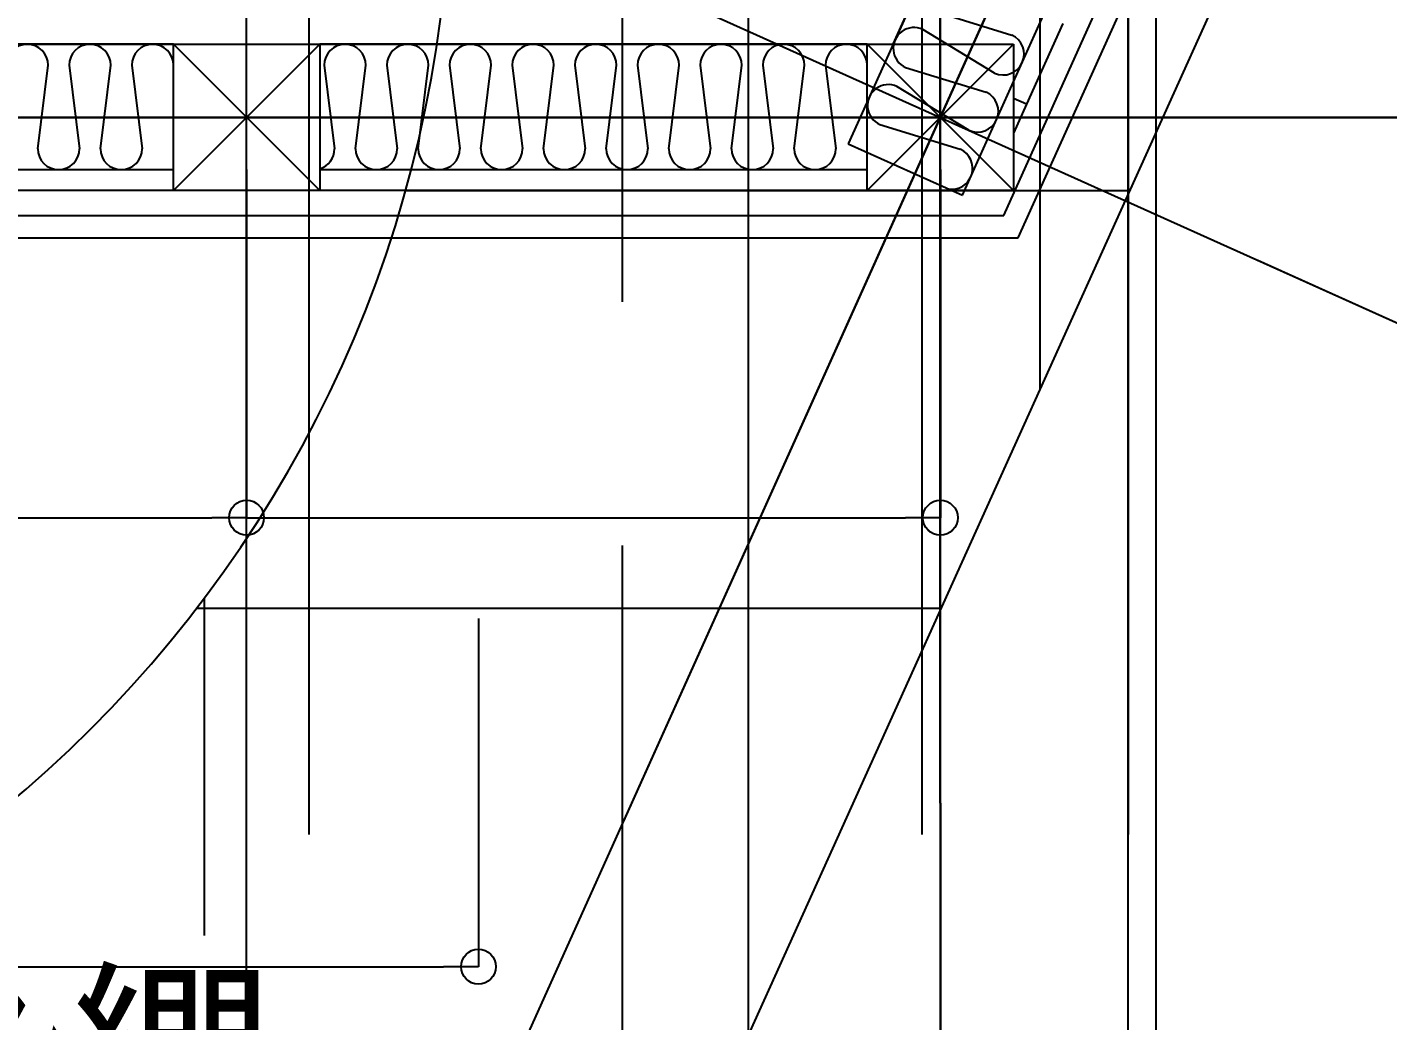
# Model space of a CAD drawing. Header units: metres. Extents: x 10908 to 27249, y 7268 to 22901.
# Drawn here: x 19117 to 20094, y 9876 to 10590 of the extents above; entities that cross this region are included whole.
import ezdxf

# ---------------------------------------------------------------- set-up
doc = ezdxf.new("R2010")
doc.units = ezdxf.units.M

msp = doc.modelspace()

# ---------------------------------------------------------------- linework, layer by layer
at = {"layer": '繝昴ｼ繝_1F'}
for p, q in [((19604.63, 9799.1), (20044.17, 10772.51)), ((19544.1, 10392.49), (19544.1, 10738.5)), ((19844.1, 10329.44), (19844.1, 10738.5)), ((19388.31, 10472.5), (19908.7, 10472.5)), ((19544.1, 9665.05), (19544.1, 10217.49)), ((19238.43, 10172.51), (19773.24, 10172.51)), ((19244.1, 9937.49), (19244.1, 10179.97))]:
    msp.add_line(p, q, dxfattribs=at)
at = {"layer": '繝繝ｼ繧ｿ 001_1F'}
for p, q in [((18710.47, 8165.04), (23230.56, 18209.68)), ((19907.45, 7985), (19907.45, 10835.01)), ((19274.25, 10487.49), (19274.25, 10237.49)), ((19274.25, 10487.49), (19274.25, 10487.49)), ((19274.25, 10487.49), (19274.25, 10487.49)), ((19772.46, 10487.49), (19772.46, 10237.49)), ((19772.46, 10487.49), (19772.46, 10487.49)), ((20000.44, 10422.41), (20228.42, 10319.82)), ((20000.44, 10422.41), (20000.44, 10422.41)), ((18389.25, 10237.49), (19249.25, 10237.49)), ((19274.25, 10237.49), (19249.25, 10237.49)), ((19274.25, 10237.49), (19274.25, 10237.49)), ((19274.25, 10237.49), (19299.25, 10237.49)), ((19299.25, 10237.49), (19747.46, 10237.49)), ((19772.46, 10237.49), (19747.46, 10237.49)), ((19772.46, 10237.49), (19772.46, 10237.49)), ((19772.46, 10032.49), (19772.46, 10032.49)), ((19772.46, 10032.49), (19772.46, 9782.49)), ((19772.46, 10032.49), (19772.46, 10032.49))]:
    msp.add_line(p, q, dxfattribs=at)
for centre in [(19274.25, 10237.49), (19274.25, 10237.49), (19772.46, 10237.49)]:
    msp.add_circle(centre, 12.5, dxfattribs=at)
at = {"layer": '繝繝ｼ繧ｿ 001_2F'}
for p, q in [((18841.91, 8457.15), (23230.56, 18209.68)), ((19772.45, 10032.5), (19772.45, 11090.64)), ((19288.7, 10742.69), (20588.46, 10157.8)), ((26162.5, 10525), (11375, 10525)), ((19274.25, 10487.5), (19274.25, 10237.5)), ((19274.25, 10487.5), (19274.25, 10487.5)), ((19274.25, 10487.5), (19274.25, 10487.5)), ((19772.45, 10487.5), (19772.45, 10237.5)), ((19772.45, 10487.5), (19772.45, 10487.5)), ((20000.43, 10422.41), (20228.41, 10319.82)), ((20000.43, 10422.41), (20000.43, 10422.41)), ((18389.25, 10237.5), (19249.25, 10237.5)), ((19274.25, 10237.5), (19249.25, 10237.5)), ((19274.25, 10237.5), (19274.25, 10237.5)), ((19274.25, 10237.5), (19299.25, 10237.5)), ((19299.25, 10237.5), (19747.45, 10237.5)), ((19772.45, 10237.5), (19747.45, 10237.5)), ((19772.45, 10237.5), (19772.45, 10237.5)), ((19772.45, 10032.5), (19772.45, 10032.5)), ((19772.45, 10032.5), (19772.45, 9782.5)), ((19772.45, 10032.5), (19772.45, 10032.5))]:
    msp.add_line(p, q, dxfattribs=at)
for centre in [(19274.25, 10237.5), (19274.25, 10237.5), (19772.45, 10237.5)]:
    msp.add_circle(centre, 12.5, dxfattribs=at)
at = {"layer": '繝繝ｼ繧ｿ 001_R'}
for p, q in [((22724.7, 17085.56), (19772.45, 10525)), ((19772.45, 10525), (18364.25, 10525))]:
    msp.add_line(p, q, dxfattribs=at)
at = {"layer": '螟門｣∽ｻ穂ｸ_2F'}
for p, q in [((19818.04, 10454.5), (19907.99, 10654.41)), ((19828.38, 10438.5), (19922.58, 10647.84)), ((19834.26, 10534.42), (19824.95, 10513.74)), ((18320.09, 10454.5), (19818.04, 10454.5)), ((18310.06, 10438.5), (19828.38, 10438.5))]:
    msp.add_line(p, q, dxfattribs=at)
at = {"layer": '螢_1F'}
for p, q in [((19828.38, 10438.5), (19963.38, 10738.5)), ((18310.06, 10438.5), (19828.38, 10438.5))]:
    msp.add_line(p, q, dxfattribs=at)
at = {"layer": '螢_2F'}
for p, q in [((19738.51, 10577.5), (19764.59, 10635.46)), ((19860.34, 10592.37), (19834.26, 10534.42)), ((18416.75, 10577.5), (19221.75, 10577.5)), ((19326.75, 10577.5), (19719.95, 10577.5)), ((19834.26, 10534.42), (19824.95, 10538.6)), ((19221.75, 10472.5), (18416.75, 10472.5)), ((19719.95, 10472.5), (19326.75, 10472.5))]:
    msp.add_line(p, q, dxfattribs=at)
at = {"layer": '蟒ｺ蜈ｷ(驥大ｱ樊虻)_1F'}
for p, q in [((19440.75, 10165), (19440.75, 9915.01)), ((19440.75, 10165), (19440.75, 10165)), ((18543.75, 9915.01), (19415.75, 9915.01)), ((19440.75, 9915.01), (19415.75, 9915.01)), ((19440.75, 9915.01), (19440.75, 9915.01))]:
    msp.add_line(p, q, dxfattribs=at)
msp.add_circle((19440.75, 9915.01), 12.5, dxfattribs=at)
msp.add_arc((18538.75, 10709.5), 882, -90, 0, dxfattribs=at)
at = {"layer": '譁ｭ辭ｱ譚_2F'}
for p, q in [((19764.59, 10635.46), (19706.32, 10505.97)), ((19765.95, 10601.95), (19823.75, 10584.17)), ((19788.39, 10469.04), (19846.66, 10598.53)), ((19811.44, 10556.81), (19759.8, 10588.27)), ((19221.75, 10577.5), (18834.25, 10577.5)), ((19221.75, 10487.5), (19221.75, 10577.5)), ((19719.95, 10577.5), (19326.75, 10577.5)), ((19326.75, 10577.5), (19326.75, 10487.5)), ((19719.95, 10487.5), (19719.95, 10577.5)), ((19124.25, 10502.5), (19131.75, 10562.5)), ((19146.75, 10562.5), (19154.25, 10502.5)), ((19169.25, 10502.5), (19176.75, 10562.5)), ((19191.75, 10562.5), (19199.25, 10502.5)), ((19329.95, 10562.5), (19337.45, 10502.5)), ((19352.45, 10502.5), (19359.95, 10562.5)), ((19374.95, 10562.5), (19382.45, 10502.5)), ((19397.45, 10502.5), (19404.95, 10562.5)), ((19419.95, 10562.5), (19427.45, 10502.5)), ((19442.45, 10502.5), (19449.95, 10562.5)), ((19464.95, 10562.5), (19472.45, 10502.5)), ((19487.45, 10502.5), (19494.95, 10562.5)), ((19509.95, 10562.5), (19517.45, 10502.5)), ((19532.45, 10502.5), (19539.95, 10562.5)), ((19554.95, 10562.5), (19562.45, 10502.5)), ((19577.45, 10502.5), (19584.95, 10562.5)), ((19599.95, 10562.5), (19607.45, 10502.5)), ((19622.45, 10502.5), (19629.95, 10562.5)), ((19644.95, 10562.5), (19652.45, 10502.5)), ((19667.45, 10502.5), (19674.95, 10562.5)), ((19689.95, 10562.5), (19697.45, 10502.5)), ((19747.49, 10560.91), (19805.28, 10543.13)), ((19792.97, 10515.77), (19741.33, 10547.23)), ((19729.02, 10519.88), (19786.81, 10502.09)), ((19706.32, 10505.97), (19788.39, 10469.04)), ((18834.25, 10487.5), (19221.75, 10487.5)), ((19326.75, 10487.5), (19719.95, 10487.5))]:
    msp.add_line(p, q, dxfattribs=at)
for centre, start, end in [((19753.64, 10574.59), 65.77225, -114.22775), ((19817.59, 10570.49), -114.22775, 65.77225), ((19116.75, 10562.5), 0, 180), ((19161.75, 10562.5), 0, 180), ((19206.75, 10562.5), 0, 180), ((19344.95, 10562.5), 0, 180), ((19389.95, 10562.5), 0, 180), ((19434.95, 10562.5), 0, 180), ((19479.95, 10562.5), 0, 180), ((19524.95, 10562.5), 0, 180), ((19569.95, 10562.5), 0, 180), ((19614.95, 10562.5), 0, 180), ((19659.95, 10562.5), 0, 180), ((19704.95, 10562.5), 0, 180), ((19735.18, 10533.55), 65.77225, -114.22775), ((19799.12, 10529.45), -114.22775, 65.77225), ((19139.25, 10502.5), 180, 0), ((19184.25, 10502.5), 180, 0), ((19322.45, 10502.5), -73.35117, 0), ((19367.45, 10502.5), 180, 0), ((19412.45, 10502.5), 180, 0), ((19457.45, 10502.5), 180, 0), ((19502.45, 10502.5), 180, 0), ((19547.45, 10502.5), 180, 0), ((19592.45, 10502.5), 180, 0), ((19637.45, 10502.5), 180, 0), ((19682.45, 10502.5), 180, 0), ((19780.66, 10488.41), -99.34735, 65.77225)]:
    msp.add_arc(centre, 15, start, end, dxfattribs=at)
at = {"layer": '譟ｱ_2F'}
for p, q in [((19221.75, 10472.5), (19221.75, 10577.5)), ((19221.75, 10577.5), (19326.75, 10577.5)), ((19326.75, 10472.5), (19221.75, 10577.5)), ((19221.75, 10472.5), (19326.75, 10577.5)), ((19326.75, 10577.5), (19326.75, 10472.5)), ((19719.95, 10472.5), (19719.95, 10577.5)), ((19719.95, 10577.5), (19824.95, 10577.5)), ((19824.95, 10472.5), (19719.95, 10577.5)), ((19719.95, 10472.5), (19824.95, 10577.5)), ((19824.95, 10577.5), (19824.95, 10472.5)), ((19326.75, 10472.5), (19221.75, 10472.5)), ((19824.95, 10472.5), (19719.95, 10472.5))]:
    msp.add_line(p, q, dxfattribs=at)
at = {"layer": '豌ｴ蟷ｳ髱｢_2F'}
for p, q in [((19738.51, 10577.5), (19762.22, 10629.52)), ((18397.14, 10577.5), (19738.51, 10577.5))]:
    msp.add_line(p, q, dxfattribs=at)
at = {"layer": '騾壹ｊ闃ｯ_1F'}
for p, q in [((19274.29, 9325.01), (19274.29, 22205.01)), ((19319.09, 10010), (19319.09, 22205)), ((19634.74, 9325.02), (19634.74, 22205.02)), ((19759.46, 10010), (19759.46, 22205)), ((19772.49, 9858.33), (19772.49, 22205)), ((19907.48, 10010), (19907.48, 22205.01)), ((19927.51, 9858.33), (19927.51, 22205.01)), ((19544.82, 10019.09), (22035.98, 15555)), ((13514.73, 10525), (24358.08, 10525))]:
    msp.add_line(p, q, dxfattribs=at)
at = {"layer": '騾壹ｊ闃ｯ_2F'}
for p, q in [((19274.29, 9325.01), (19274.29, 22205.01)), ((19319.09, 10010), (19319.09, 22205)), ((19634.74, 9325.02), (19634.74, 22205.02)), ((19759.46, 10010), (19759.46, 22205)), ((19772.49, 9858.33), (19772.49, 22205)), ((19907.48, 10010), (19907.48, 22205.01)), ((19927.51, 9858.33), (19927.51, 22205.01)), ((19544.82, 10019.09), (22035.98, 15555)), ((13514.73, 10525), (24358.08, 10525))]:
    msp.add_line(p, q, dxfattribs=at)
at = {"layer": '騾壹ｊ闃ｯ_R'}
for p, q in [((19274.29, 9325.01), (19274.29, 22205.01)), ((19319.09, 10010), (19319.09, 22205)), ((19634.74, 9325.02), (19634.74, 22205.02)), ((19759.46, 10010), (19759.46, 22205)), ((19772.49, 9858.33), (19772.49, 22205)), ((19907.48, 10010), (19907.48, 22205.01)), ((19927.51, 9858.33), (19927.51, 22205.01)), ((19544.82, 10019.09), (22035.98, 15555)), ((13514.73, 10525), (24358.08, 10525))]:
    msp.add_line(p, q, dxfattribs=at)
at = {"layer": '驛ｨ螻_1F'}
msp.add_line((19069.78, 8614.62), (24901.67, 21530.01), dxfattribs=at)
at = {"layer": '驛ｨ螻_2F'}
msp.add_line((19069.78, 8614.62), (24901.67, 21530.01), dxfattribs=at)

# ---------------------------------------------------------------- texts
at = {"layer": '繝繝ｼ繧ｿ 001_1F'}
msp.add_text('繝昴ｼ繝', height=112, dxfattribs=at).set_placement((18783.29, 9791.06))

doc.saveas('drawing.dxf')
